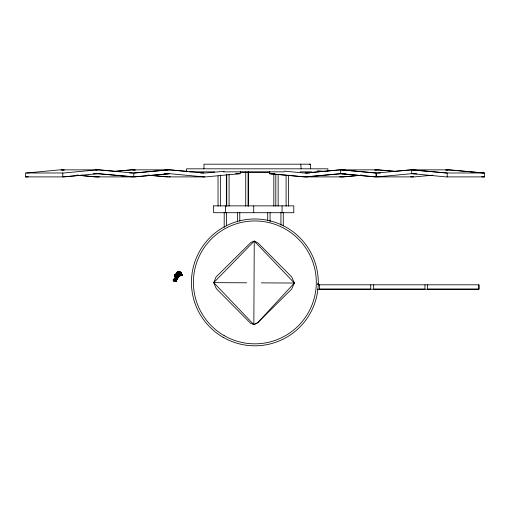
<?xml version="1.0" encoding="UTF-8"?>
<svg xmlns="http://www.w3.org/2000/svg" width="510" height="510" viewBox="0 0 510 510"><rect width="100%" height="100%" fill="white"/><g stroke="black" fill="none" stroke-linecap="round" stroke-linejoin="round"><path stroke-width="0.76" d="M133.805 176.772L98.302 173.763M179.648 275.636L179.864 276.006L180.215 275.164L181.547 275.221L181.77 274.622L181.005 274.303M253.725 212.708L253.725 205.868M376.195 172.986L376.195 176.772L376.195 172.986L340.686 169.855L305.184 172.986M377.98 169.983L397.296 171.558L379.096 169.855L339.577 169.855L306.293 172.986M411.697 169.983L447.206 172.986L447.206 176.893M448.991 169.983L484.5 172.986L484.5 176.893L446.097 176.893L412.807 173.763M176.326 275.145L175.727 275.132L176.333 275.234L176.479 274.616C175.389 273.507 172.782 276.694 175.268 277.121L175.905 275.814C174.624 275.394 176.556 275.355 175.88 274.514C180.757 269.427 172.769 276.433 175.612 275.381M253.84 324.609L254.248 241.077L250.965 242.403L216.061 276.962L213.722 282.642L216.329 288.679L250.595 323.283L253.84 324.609L257.646 322.76L294.366 283.037L291.695 276.943L258.124 243.047L254.248 241.077L213.722 282.642L253.84 324.609L257.735 322.677L291.644 289.1L294.366 283.037L254.248 241.077M177.174 275.081L176.122 275.164L176.556 274.584L177.333 274.565M175.268 277.121L175.23 276.713L176.141 276.745M182.503 275.177C182.261 275.292 182.127 275.432 182.452 274.986M182.306 275.062L182.389 275.527M182.287 274.916C182.236 275.368 181.719 275.1 180.355 274.986M181.828 275.075L182.331 275.54L181.879 274.782M177.811 278.103L176.396 280.277L175.459 279.442C174.344 279.435 177.257 283.171 176.16 280.634M176.345 275.202L176.556 274.584M179.577 276.082L179.565 275.642M175.179 275.183L174.822 275.26L175.179 274.782M173.54 280.436L173.559 279.378L175.542 277.325M174.924 274.769C174.171 276.975 176.001 272.244 175.638 275.655L176.058 275.846L176.511 275.062L177.741 276.63L178.411 276.86L179.042 276.312M181.126 274.335L181.675 274.361L182.344 275.559M179.093 273.06C179.718 272.008 179.82 274.527 178.685 272.55L179.214 272.155L179.724 272.875L179.016 273.322L178.787 272.882L179.08 274.08L179.864 274.374L180.005 273.806L179.673 274.405L178.71 273.392M179.482 273.137L179.252 273.016C180.075 272.085 178.36 273.188 179.514 273.118C181.84 272.461 179.029 276.133 178.564 273.456L179.067 272.761L178.685 272.55M181.082 273.475L181.069 272.703L181.069 273.494L180.406 272.805L179.316 273.181M175.619 275.343L175.013 275.483L175.064 274.782M175.064 274.941C174.828 275.368 174.669 274.998 175.395 275.183M179.864 276.006L179.743 275.496M173.655 279.748L174.05 280.411M178.902 272.799L179.157 273.347L179.112 273.028M180.266 272.844L180.381 273.067M180.884 274.737C180.495 272.563 180.591 275.897 180.763 274.909M175.689 274.38L176.728 274.437M175.65 275.196L175.402 275.54L175.504 275.183M181.318 274.393L181.949 274.527L182.07 275.1L182 274.514M175.529 275.215L175.172 275.406L175.064 274.998M182.478 275.279L182.147 275.215L182.529 275.425M175.408 275.368L175.74 274.979M177.716 278.109L177.939 277.746M175.893 276.21L174.987 275.432L175.312 275.228M175.478 274.941L175.045 275.483L175.198 275.183M182.459 275.075C181.815 275.374 182.676 275.547 182.421 275.17M181.069 272.703C180.661 273.589 180.559 271.008 179.195 271.811L178.653 273.392L179.08 274.08M174.675 281.163L174.273 280.953M177.078 276.312L178.423 276.93M175.944 280.742L175.593 279.773L176.817 277.924M176.39 278.211L174.598 280.162L173.98 280.073M178.685 274.323L178.851 274.839M176.441 277.924C174.962 280.965 172.355 280.334 175.644 277.599M179.992 274.08L180.177 273.551M174.516 281.507L174.044 280.634L174.484 281.584L173.668 281.144L173.126 280.06L175.708 277.363M176.728 281.214L176.505 281.59L176.702 281.106M180.553 274.89L179.195 274.794L178.417 276.108L179.169 276.401L179.609 276.031L179.259 276.108L179.648 276.375L180.393 275.183L180.119 274.801L178.022 274.89M182.07 275.279L182.503 275.445M179.749 273.213L180.973 272.869L180.049 271.811L179.718 272.142M177.168 276.273L176.849 275.706M318.565 284.612L318.903 284.465L317.909 284.733L318.291 284.025L317.934 283.662M179.01 273.028L179.526 273.475L179.52 272.703M318.17 284.452L317.928 283.802M175.153 280.092L175.663 279.384M174.968 275.056L175.363 275.215M180.527 274.469L181.828 274.456L182.108 275.285M175.529 274.686L177.85 271.543L179.622 271.677L178.245 271.339L177.078 272.875M180.706 272.869L181.33 273.137M179.239 272.818L179.067 272.761M180.381 275.107C179.45 274.584 177.799 276.943 179.641 276.375L180.393 275.183M179.08 276.21L178.417 276.981M178.806 273.226L178.334 273.456L178.513 273.844L178.615 273.392M179.195 274.794L180.349 275.241M178.168 277.644C176.964 277.956 176.103 276.847 177.952 277.861M177.952 276.082L178.181 275.738M174.892 275.279L175.319 274.718M175.287 279.977C176.454 281.074 176.434 279.066 176.326 280.436M175.459 279.442L176.632 277.65M180.228 272.99L180.757 273.118L180.942 272.614M177.321 273.749L178.373 272.066L179.998 272.028M173.241 279.977L174.063 279.544L173.126 280.06M175.274 276.726L176.084 275.789L175.638 275.655M175.497 274.488L176.581 273.003M178.946 272.544L179.399 271.804L180.132 272.665L180.82 272.697L179.724 272.875M175.778 274.514L176.842 273.073L177.384 273.462M175.166 275.508L175.536 274.979M176.039 274.552L177.085 273.13M174.975 277.121L175.612 276.21M176.307 276.809L176.307 276.292M180.336 275.164L179.698 274.794L180.119 274.801M174.267 280.353L173.604 279.907M180.948 272.875L180.489 272.155L180.196 272.544L180.616 272.155M177.027 279.123L176.651 279.55M178.519 271.817L179.622 271.677M176.626 273.392L177.097 272.78M179.016 276.624L179.22 276.146M181.082 274.565L181.777 274.96L181.088 274.896M177.537 272.27L178.175 271.524M179.354 273.494L179.775 273.137M180.903 273.494L181.222 273.118M177.531 274.157C176.409 273.634 177.346 276.127 177.773 274.731C177.308 272.786 176.186 275.712 178.06 275.228M182.044 275.081L181.592 275.234M177.448 278.995L176.052 280.449M177.856 273.972L178.373 273.825L177.295 273.959L176.995 274.603M174.554 280.742C174.044 280.417 174.433 279.25 174.611 280.156M180.623 272.315L180.922 272.786L180.279 273.233M180.655 275.068L180.859 274.316M175.969 280.156L176.645 279.123L177.212 279.18L176.339 278.677M179.259 272.888L179.692 273.137M176.511 276.152L176.511 275.062L176.811 275.821M174.031 280.086L175.172 278.995M174.694 279.659L175.727 278.677M178.487 276.853L179.208 276.516M177.187 274.527L177.474 275.145L177.639 274.316M178.334 273.456L178.71 273.181L177.646 273.194L177.525 273.813M173.559 279.378L174.133 279.442M177.352 276.955L178.736 276.911L178.723 276.069M180.814 273.099L180.451 272.997M176.358 274.393L177.142 274.303M181.662 274.635L182.006 274.667M176.479 274.966L175.746 275.075M175.727 277L176.179 277.07M177.136 274.131L177.709 274.731L177.123 274.973M179.259 276.203L178.36 276.203M179.616 276.382L178.806 276.375M177.741 276.63L178.914 276.662M176.766 275.062L177.097 274.973M177.805 276.624L178.717 276.681M177.11 274.068L177.608 274.348M179.673 274.405L179.705 273.456L180.094 273.844M181.77 274.622L181.84 274.966M178.87 272.142L179.252 272.091M26.609 172.986L59.893 169.855L99.412 169.855L132.696 172.986M97.193 169.855L63.903 172.986L25.5 172.986L25.5 176.893L63.903 176.893L97.193 173.763M26.609 176.893L28.197 176.74M112.646 171.577L130.904 169.855L170.423 169.855L203.707 172.986M168.204 169.855L134.92 172.986L129.521 172.986M97.62 176.893L99.208 176.74M183.657 171.577L186.864 171.277M168.204 173.763L134.92 176.893L95.402 176.893L77.163 175.179M224.158 171.277L205.932 172.986L200.373 172.986M168.631 176.893L170.219 176.74M239.215 173.763L205.932 176.893L166.413 176.893L148.18 175.179M374.493 170.079L376.871 169.855M306.293 176.893L339.577 173.763L345.767 173.763M377.304 172.986L410.588 169.855L450.107 169.855L483.391 172.986M361.832 175.179L343.587 176.893L304.068 176.893L270.784 173.763M445.504 170.079L447.882 169.855M377.304 176.893L410.588 173.763L416.778 173.763M432.824 175.179L414.598 176.893L375.079 176.893L341.796 173.763M95.937 170.066L98.302 169.855L117.6 171.558M25.5 176.893L27.865 176.683M112.289 171.596L132.02 169.855L134.385 170.066M82.524 175.153L62.794 176.893L62.794 172.986M187.068 171.424L169.314 169.855L133.805 172.986L133.805 176.893L169.314 173.763M98.876 176.683L96.511 176.893L76.787 175.153M183.3 171.596L187.246 171.252M375.615 170.066L377.98 169.855M269.675 171.417L269.675 173.763L305.184 176.893L340.686 173.763L376.195 176.893M391.629 171.628L411.697 169.855L411.697 173.642M362.202 175.153L342.478 176.893L340.113 176.683M446.626 170.066L448.991 169.855M178.277 271.524L177.85 271.543M177.148 274.896L176.536 274.96M178.245 271.339L179.348 271.345M176.237 277C174.579 276.433 177.302 278.772 176.677 277.395M179.577 271.543L179.22 271.524L179.724 271.741M176.651 277.88L176.791 277.676M176.524 274.444L176.862 274.437M203.962 168.816L203.962 164.188L310.258 164.188M300.792 164.188L301.078 168.816M309.404 164.188L310.545 164.188L310.545 168.816M189.204 171.851L214.71 171.851M223.284 171.851L284.121 171.851M300.116 171.851L312.005 171.851M240.248 172.323L269.815 172.323M309.627 172.986L304.068 172.986L284.261 171.124M380.479 172.986L375.079 172.986L341.796 169.855M484.5 172.986L446.097 172.986L412.807 169.855M93.222 173.763L99.412 173.763L132.696 176.893M164.233 173.763L170.423 173.763L203.707 176.893M235.563 173.763L240.325 173.763L240.325 171.443M269.675 173.763L274.756 173.763M177.55 273.226L176.855 272.531L177.136 273.398M318.17 284.809L478.973 284.809L478.973 289.24L317.373 289.24M213.722 282.642L246.757 282.808M261.324 282.878L294.366 283.037M181.177 274.896L181.777 274.96M482.135 176.683L484.5 176.893M411.124 176.683L413.489 176.772M202.451 176.683L204.816 176.893M147.798 175.153L167.522 176.772M63.374 170.066L61.009 169.983M481.803 176.74L483.391 176.893M410.792 176.74L412.38 176.893M317.59 170.754L326.311 171.57M339.781 176.74L341.368 176.893M133.129 169.855L135.507 170.079M62.118 169.855L64.496 170.079M178.417 276.108L178.876 276.146M180.228 273.825L180.763 274.157M176.581 281.291L176.186 281.163M177.231 277.357L177.627 277.421L177.327 277.249M180.61 274.08L180.82 274.348M177.295 276.146L177.716 276.241M175.459 280.634L176.505 281.558M181.942 275.221L181.305 275.164L181.101 274.629M176.779 277.281L177.48 277.791M177.231 277.676L176.804 277.179M318.807 284.331L318.144 283.923L318.903 284.465M177.646 273.194L178.373 273.825M180.33 274.839L180.323 274.323M178.054 275.986L177.053 274.699M178.347 271.345L178.621 271.677M176.211 280.589L176.575 281.074M176.919 276.477L176.352 275.362L176.893 276.458L178.213 277.166L178.806 276.93L178.812 276.057M175.65 280.94L175.982 281.418M178.653 273.392L178.946 273.787M179.087 272.155L179.418 272.614M178.857 272.315L179.265 272.805M180.451 272.55L180.776 273.022M173.687 281.074L173.368 280.589M174.318 280.997L174.528 281.418M174.222 279.984L174.414 280.449M176.218 276.42L176.53 277.019M176.218 279.907L176.434 280.411M176.492 279.703L176.587 280.086M178.468 276.42L178.583 277.019M478.871 284.816L478.871 289.106L427.578 289.106L427.578 284.816M424.964 284.816L424.964 289.106L373.671 289.106L373.671 284.816M370.751 284.816L370.751 289.106L319.458 289.106L319.458 284.816M340.686 169.855L340.686 173.763M327.904 171.092L327.904 168.816L186.596 168.816L186.596 171.851M288.437 175.083L288.437 206.104M286.097 175.083L286.097 206.104M283.273 212.447L283.273 225.911M282.062 205.868L282.062 212.708M280.927 212.447L280.927 225.12M278.148 174.286L278.148 206.104M275.808 174.286L275.808 206.104M273.825 173.489L273.825 206.104M270.07 212.517L270.07 221.907M267.712 212.517L267.712 220.339M248.472 171.902L248.472 206.104M248.07 171.902L248.07 206.104M245.731 171.902L245.731 206.104M239.783 212.517L239.783 221.123M237.43 212.517L237.43 221.907M229.079 174.286L229.079 206.104M226.74 174.286L226.74 206.104M226.542 212.447L226.542 225.911M226.344 174.286L226.344 206.104M225.382 205.868L225.382 212.708M224.202 212.447L224.202 227.492M220.371 175.083L220.371 206.104M218.031 175.88L218.031 206.104M213.645 205.868L213.645 212.708L293.798 212.708L293.798 205.868L213.645 205.868M223.144 337.314A63.419 63.419 0 0 0 318.272 282.393A63.419 63.419 0 0 0 223.144 227.473A63.419 63.419 0 0 0 223.144 337.314M224.132 335.606A61.442 61.442 0 0 0 316.296 282.393A61.442 61.442 0 0 0 224.132 229.181A61.442 61.442 0 0 0 224.132 335.606"/></g></svg>
